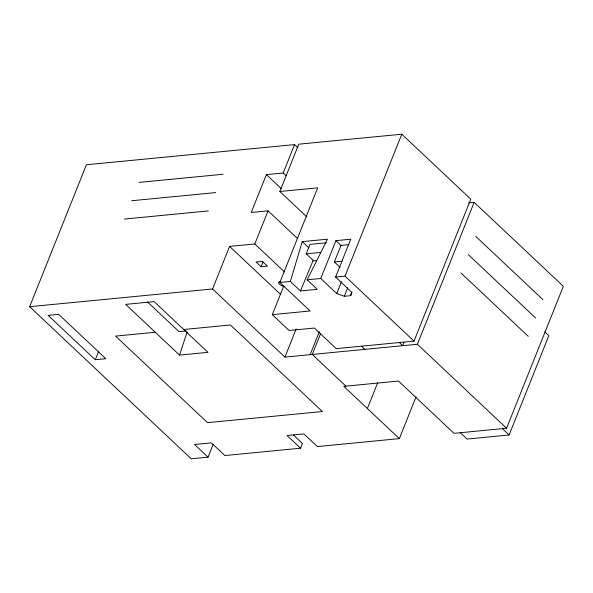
<?xml version="1.0" encoding="UTF-8"?>
<svg xmlns="http://www.w3.org/2000/svg" width="593" height="593" viewBox="0 0 593 593"><rect width="100%" height="100%" fill="white"/><g stroke="black" fill="none" stroke-linecap="round" stroke-linejoin="round"><path stroke-width="0.89" d="M320.791 278.495L336.75 293.513L344.318 296.278L350.708 295.655L351.545 292.082L335.594 277.057L350.73 239.209L335.934 240.647L320.791 278.495L307.167 279.814L327.462 239.187L302.23 241.633L290.348 281.445L300.451 290.948L317.27 289.317L307.167 279.814M179.523 355.081L125.672 304.379L154.121 301.629L207.973 352.324L179.523 355.081L187.129 332.124M213.043 444.639L208.039 457.159L191.213 458.789L29.65 306.692L86.422 164.758L294.558 144.596L297.908 147.746M95.28 359.743L105.791 358.728L58.67 314.364L48.159 315.387L95.28 359.743L98.705 351.182M29.65 306.692L212.561 288.976L229.595 246.391L254.82 243.953L284.529 271.92M286.078 175.684L283.209 172.986L266.39 174.609L251.247 212.464L268.066 210.834L297.456 238.497M254.82 243.953L268.066 210.834M283.209 172.986L294.558 144.596M306.818 216.897L279.844 191.502L298.768 144.188L401.787 134.211L470.783 199.166L414.018 341.108L336.224 348.64L314.349 328.04L289.117 330.486L272.291 314.646L283.632 286.286M261.128 266.746L267.436 266.131L262.388 261.38L256.08 261.987L261.128 266.746L263.025 262.01M272.291 314.646L310.132 310.977L279.837 282.461L317.685 187.833L279.844 191.502M316.536 260.705L313.801 260.964L306.225 253.834L310.013 244.375L326.409 242.789M212.561 288.976L284.929 357.105L296.166 328.996M340.13 267.391L334.356 261.958L340.982 245.398L348.817 244.635M310.161 354.658L319.353 331.665M320.516 333.815L312.259 354.458L345.919 386.147M336.75 293.513L341.516 281.593M335.594 277.057L345.015 276.145L401.787 134.211M344.318 296.278L347.728 287.761M350.708 295.655L352.072 292.245M208.039 457.159L194.571 444.483L211.39 442.86L224.858 455.535L300.54 448.204L302.437 443.468L293.461 435.017M367.378 408.525L377.704 382.722M404.033 342.272L402.662 345.697L399.297 342.532M284.929 357.105L417.383 344.274L474.155 202.339L563.35 286.308L506.578 428.242L454.016 433.335L398.481 381.054L343.814 386.347L399.356 438.627L416.064 396.858M460.324 432.727L467.054 439.065L509.105 434.988L548.844 335.631L544.804 331.828M300.451 290.948L313.215 260.275M138.977 182.407L223.079 174.26M131.646 200.738L215.741 192.592M124.315 219.069L208.41 210.923M468.618 202.873L474.155 202.339M306.225 253.834L320.806 252.425M334.356 261.958L342.191 261.194M279.837 282.461L290.348 281.445M155.284 332.258L115.583 336.105L207.52 422.653L322.377 411.535L230.432 324.979L183.734 329.508M186.239 330.998L179.079 331.687L147.442 301.904M399.356 438.627L317.359 446.573L303.898 433.898L287.079 435.529L300.54 448.204M475.63 236.288L542.951 299.665M468.3 254.627L535.612 317.996M460.961 272.958L528.281 336.335M266.39 174.609L281.126 188.492M335.934 240.647L340.982 245.398M345.015 276.145L414.018 341.108M417.383 344.274L506.578 428.242M502.375 428.65L509.105 434.988M302.23 241.633L308.96 247.97M361.456 346.193L364.821 349.366M229.595 246.391L280.711 294.521M284.106 286.434A4.566 2.061 21.8 0 1 279.081 283.795A4.566 2.061 21.8 0 1 280.215 281.43"/></g></svg>
